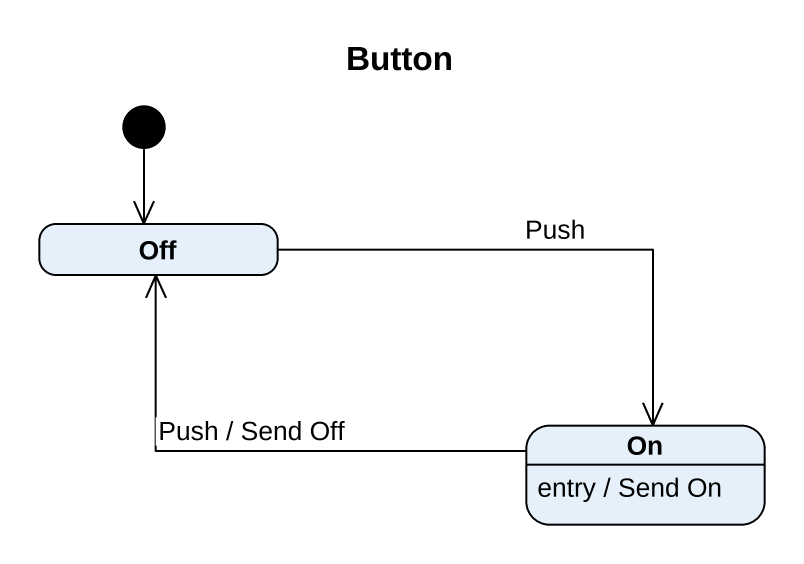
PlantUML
@startuml
title Button
hide empty description
state Off
state "On" as On_
On_ : entry / Send On
[*] --> Off
Off -right-> On_ : Push
On_ -left-> Off : Push / Send Off
@enduml
